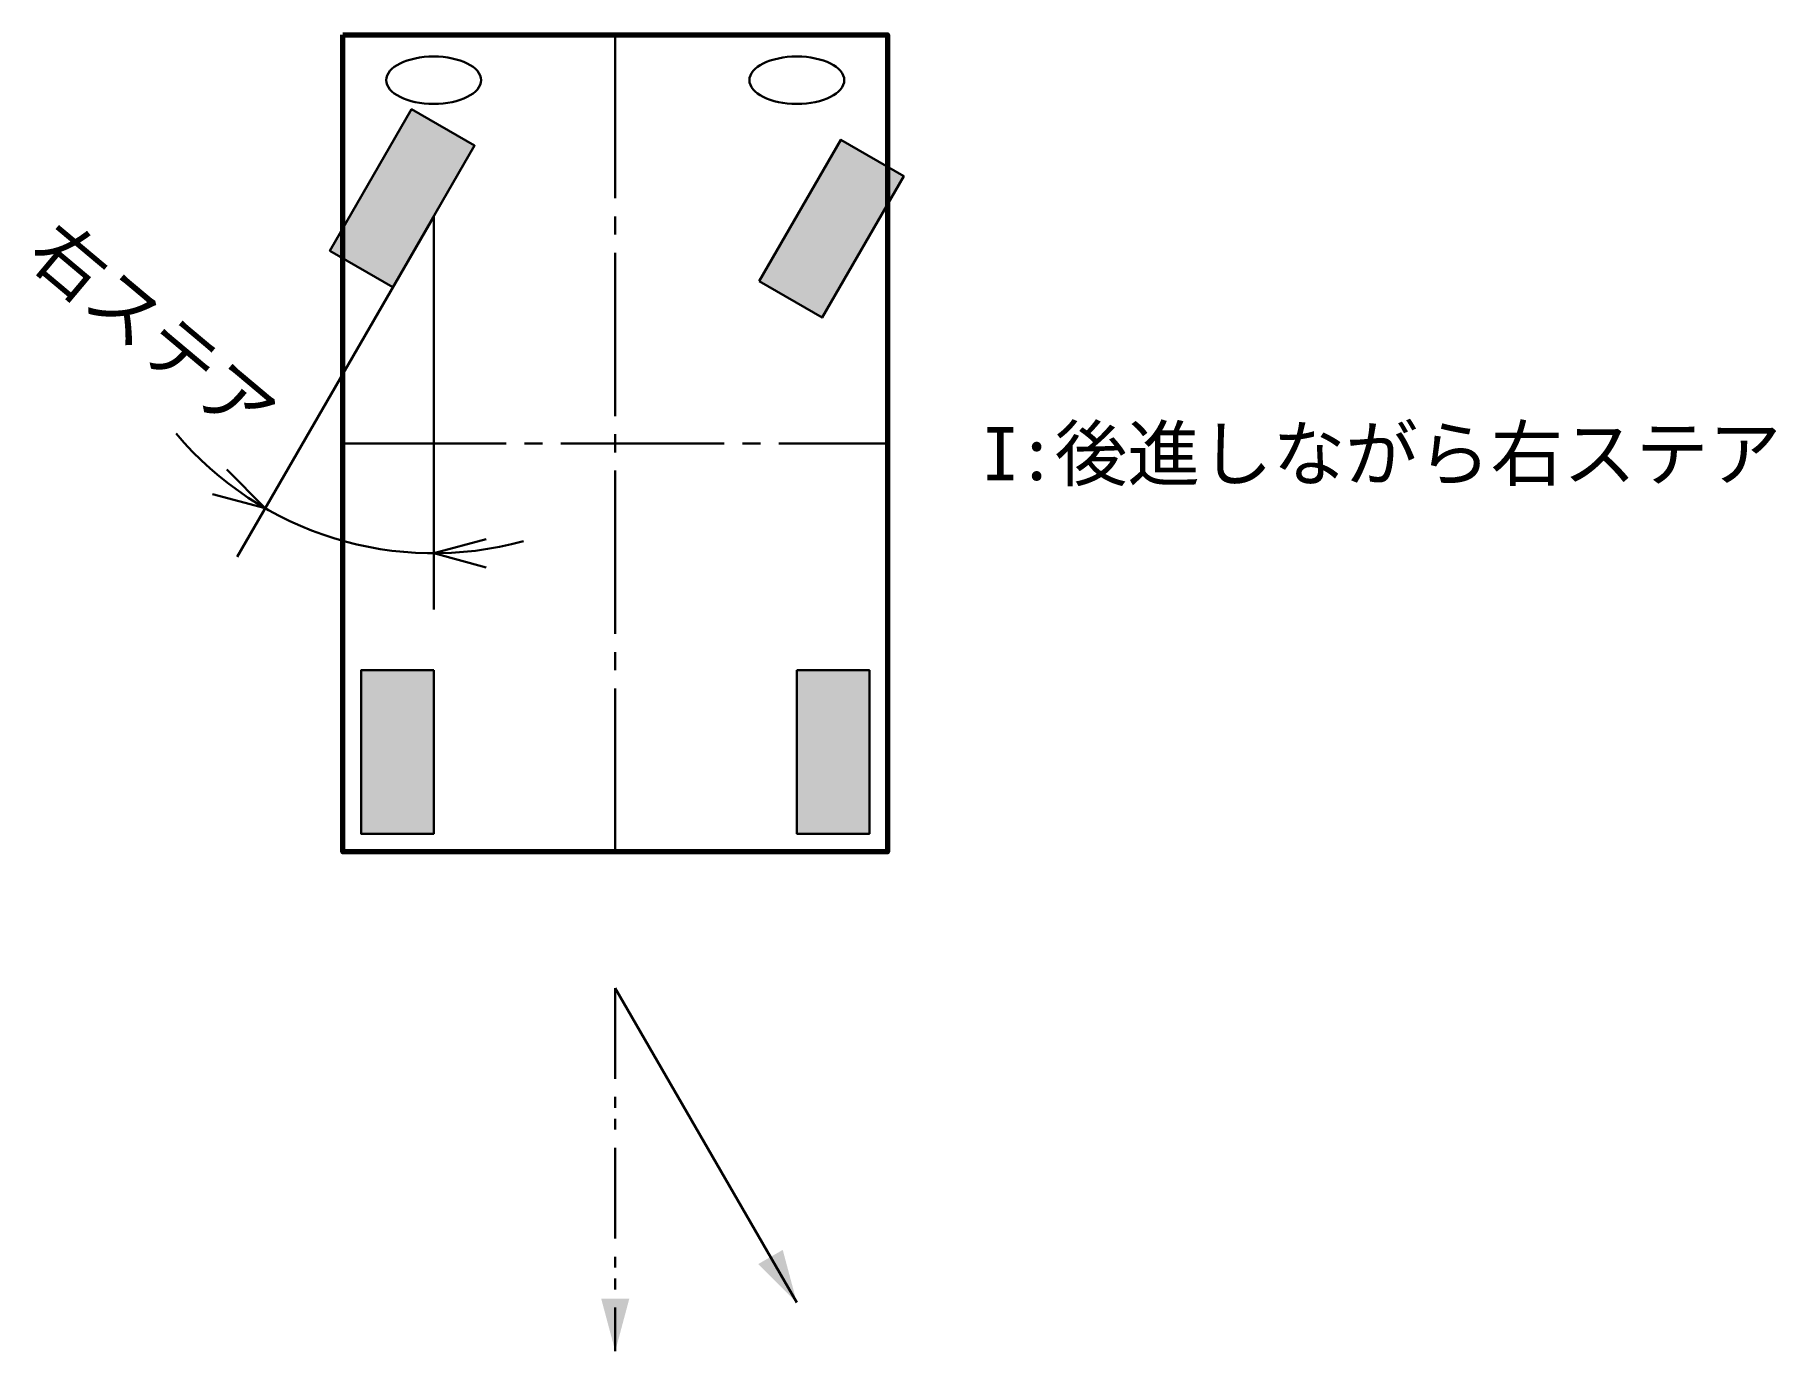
# Model space of a CAD drawing. Units: millimetres on the paper. Extents: x -32 to 63.9, y -60 to 12.5.
import ezdxf
from ezdxf.enums import TextEntityAlignment as Align

# ---------------------------------------------------------------- set-up
doc = ezdxf.new("R2010")
doc.units = ezdxf.units.MM
doc.linetypes.add('CHAIN2', pattern=[12, 9, -1, 1, -1])
doc.linetypes.add('DOUBLE_CHAIN1', pattern=[8.8, 5, -1, 0.6, -0.6, 0.6, -1])
for name, color, linetype, lineweight in [('9-0', 2, 'DOUBLE_CHAIN1', 30), ('9-1', 3, 'CHAIN2', 30), ('9-2', 1, 'Continuous', 30), ('9-3', 3, 'Continuous', 30), ('9-C', 2, 'Continuous', 30)]:
    doc.layers.add(name, color=color, linetype=linetype, lineweight=lineweight)
doc.styles.add('ＭＳ ゴシック', font='')
doc.styles.get('ＭＳ ゴシック').set_extended_font_data('MS Gothic')

msp = doc.modelspace()

# ---------------------------------------------------------------- linework, layer by layer
at = {"layer": '9-0'}
msp.add_line((0, -40), (0, -60), dxfattribs=at)
at = {"layer": '9-0', "linetype": 'Continuous'}
msp.add_line((0, -40), (10, -57.321), dxfattribs=at)
at = {"layer": '9-0'}
for points in [[(10, -57.321), (7.879, -55.199), (9.224, -54.423)], [(0, -60), (0.776, -57.102), (-0.776, -57.102)]]:
    msp.add_solid(points, dxfattribs=at)
at = {"layer": '9-1'}
for p, q in [((0, 12.5), (0, -32.5)), ((-15, -10), (15, -10))]:
    msp.add_line(p, q, dxfattribs=at)
at = {"layer": '9-1', "color": 134, "linetype": 'Continuous', "lineweight": 70}
msp.add_lwpolyline([(-15, 12.5), (15, 12.5), (15, -32.5), (-15, -32.5)], close=True, dxfattribs=at)
at = {"layer": '9-2'}
msp.add_line((10, -22.5), (14, -22.5), dxfattribs=at)
for points in [[(-12.25, -1.397), (-15.714, 0.603), (-11.214, 8.397), (-7.75, 6.397)], [(7.926, -1.075), (11.39, -3.075), (15.89, 4.719), (12.426, 6.719)], [(-10, -22.5), (-14, -22.5), (-14, -31.5), (-10, -31.5)], [(10, -22.5), (14, -22.5), (14, -31.5), (10, -31.5)]]:
    msp.add_lwpolyline(points, close=True, dxfattribs=at)
at = {"layer": '9-2', "color": 30}
for points in [[(-7.75, 6.397), (-12.25, -1.397), (-11.214, 8.397), (-15.714, 0.603)], [(12.426, 6.719), (7.926, -1.075), (15.89, 4.719), (11.39, -3.075)], [(-10, -31.5), (-10, -22.5), (-14, -31.5), (-14, -22.5)], [(10, -31.5), (10, -22.5), (14, -31.5), (14, -22.5)]]:
    msp.add_solid(points, dxfattribs=at)
at = {"layer": '9-3'}
for centre, major_axis in [((-10, 10), (2.613, 0)), ((10, 10), (-2.613, 0))]:
    msp.add_ellipse(centre, major_axis=major_axis, ratio=0.5, dxfattribs=at)
at = {"layer": '9-C'}
for p, q in [((-10, 2.5), (-20.826, -16.251)), ((-10, 2.5), (-10, -19.152)), ((-19.277, -13.569), (-21.399, -11.448)), ((-19.277, -13.569), (-22.175, -12.793)), ((-10, -16.055), (-7.102, -15.279)), ((-10, -16.055), (-7.102, -16.831))]:
    msp.add_line(p, q, dxfattribs=at)
msp.add_arc((-10, 2.5), 18.555, 220.12713, 285.43947, dxfattribs=at)

# ---------------------------------------------------------------- texts
at = {"layer": '9-0', "style": 'ＭＳ ゴシック'}
msp.add_text('I:後進しながら右ステア', height=2.933, dxfattribs=at).set_placement((20.213, -12.908), align=Align.BOTTOM_LEFT)
at = {"layer": '9-C', "style": 'ＭＳ ゴシック'}
msp.add_text('右ステア', height=2.933, rotation=320, dxfattribs=at).set_placement((-33.081, -0.481), align=Align.BOTTOM_LEFT)

doc.saveas('drawing.dxf')
